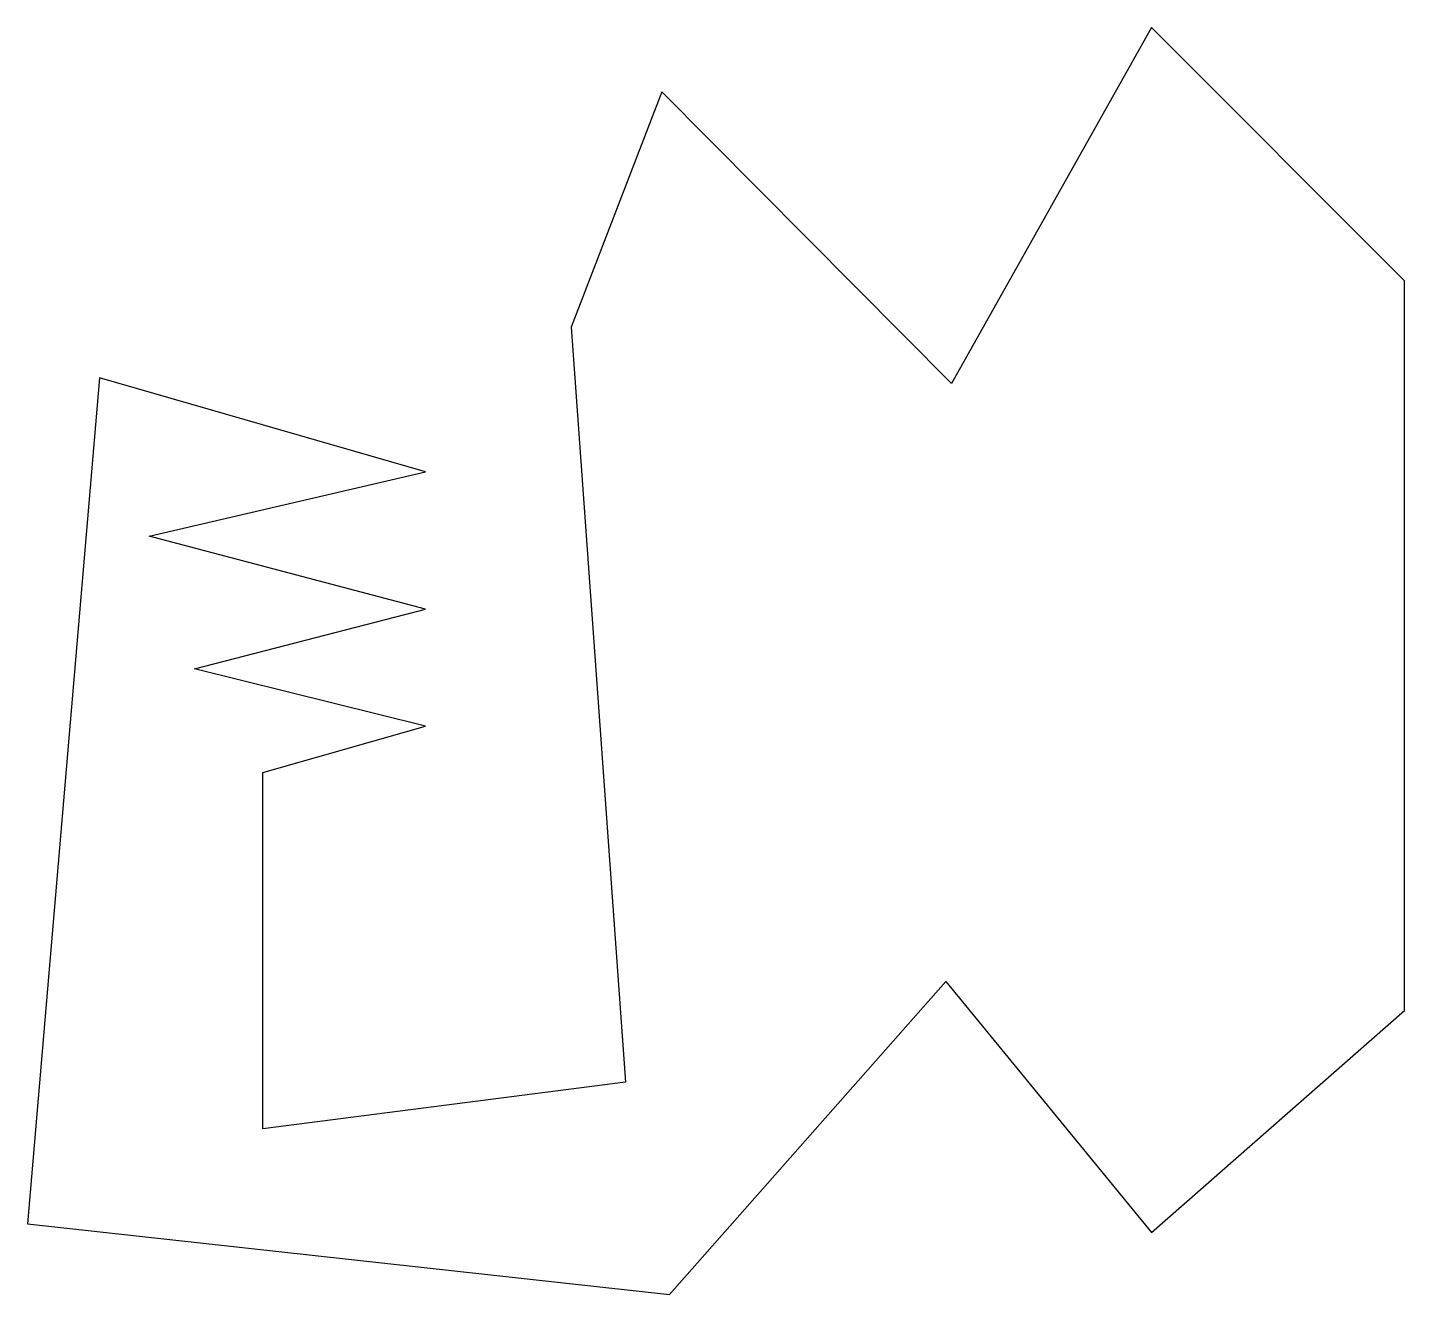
# Model space of a CAD drawing. Extents: x 210 to 830, y 182 to 753.
import ezdxf

# ---------------------------------------------------------------- set-up
doc = ezdxf.new("R2010")
doc.units = 0
doc.layers.get('0').update_dxf_attribs({"color": 250, "linetype": 'CONTINUOUS'})

msp = doc.modelspace()

# ---------------------------------------------------------------- linework, layer by layer
msp.add_lwpolyline([(209.66, 214.14), (499, 182.27), (623.51, 323.21), (716.14, 210.16), (830.18, 310.22), (830.18, 638.94), (716.14, 752.99), (626, 592.63), (495.52, 724.1), (454.68, 618.03), (479.08, 277.89), (315.65, 256.89), (315.65, 417.33), (388.94, 438.25), (284.86, 464.14), (388.94, 491.04), (264.44, 523.9), (388.94, 552.79), (242.03, 595.12)], close=True)

doc.saveas('drawing.dxf')
